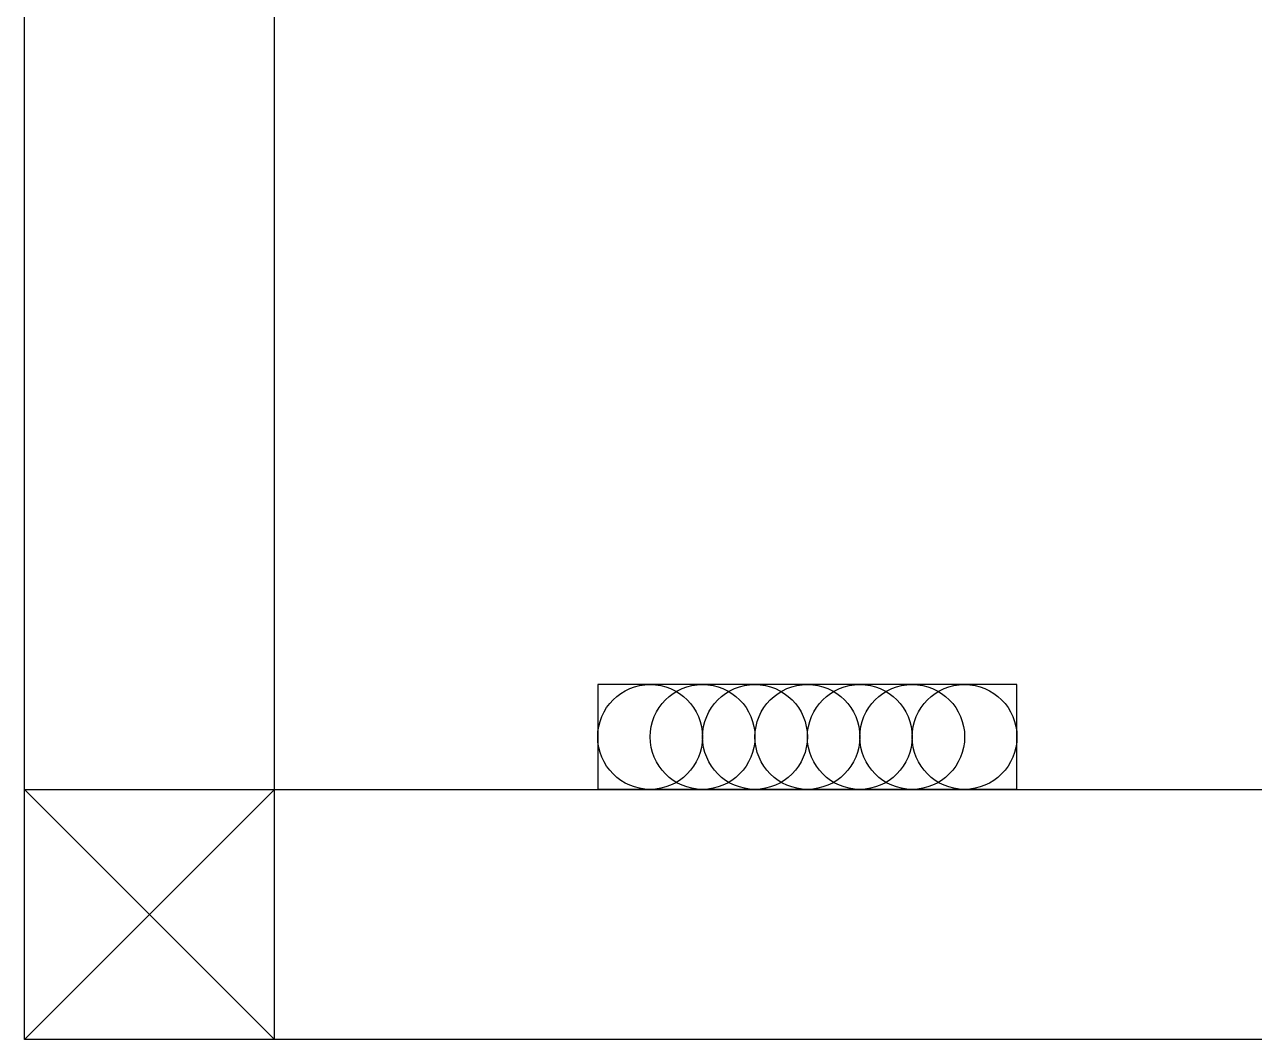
# Model space of a CAD drawing. Header units: millimetres. Extents: x 1251.1 to 1334.1, y 1577.6 to 1641.3.
# Drawn here: x 1298.446 to 1299.921, y 1610.451 to 1611.669 of the extents above; entities that cross this region are included whole.
import ezdxf

# ---------------------------------------------------------------- set-up
doc = ezdxf.new("R2010")
doc.units = ezdxf.units.MM
doc.linetypes.add('ACAD_ISO02W100', pattern=[15, 12, -3])
doc.layers.add('IMPIANTO TERMICO', color=1, linetype='Continuous')
doc.layers.add('MURATURA', color=140, linetype='Continuous')

msp = doc.modelspace()

# ---------------------------------------------------------------- linework, layer by layer
at = {"layer": 'IMPIANTO TERMICO', "linetype": 'ACAD_ISO02W100'}
for p, q in [((1299.1333, 1610.877), (1299.1333, 1610.7513)), ((1299.6363, 1610.877), (1299.1333, 1610.877)), ((1299.1956, 1610.877), (1299.1956, 1610.877)), ((1299.6363, 1610.7513), (1299.6363, 1610.877))]:
    msp.add_line(p, q, dxfattribs=at)
for centre in [(1299.1962, 1610.8142), (1299.2591, 1610.8142), (1299.322, 1610.8142), (1299.3849, 1610.8142), (1299.4478, 1610.8142), (1299.5107, 1610.8142), (1299.5735, 1610.8142)]:
    msp.add_circle(centre, 0.0629, dxfattribs=at)
at = {"layer": 'MURATURA'}
for p, q in [((1298.4456, 1610.4513), (1298.4456, 1620.4513)), ((1298.7456, 1610.4513), (1298.7456, 1615.9689)), ((1311.4456, 1610.4513), (1298.4456, 1610.4513))]:
    msp.add_line(p, q, dxfattribs=at)
at = {"layer": 'MURATURA', "linetype": 'ACAD_ISO02W100'}
for p, q in [((1298.4456, 1610.4513), (1298.4456, 1613.1947)), ((1298.4456, 1610.7513), (1311.4456, 1610.7513)), ((1298.4456, 1610.7513), (1298.7456, 1610.4513)), ((1298.7456, 1610.7513), (1298.4456, 1610.4513)), ((1299.6363, 1610.7513), (1299.1333, 1610.7513))]:
    msp.add_line(p, q, dxfattribs=at)

doc.saveas('drawing.dxf')
